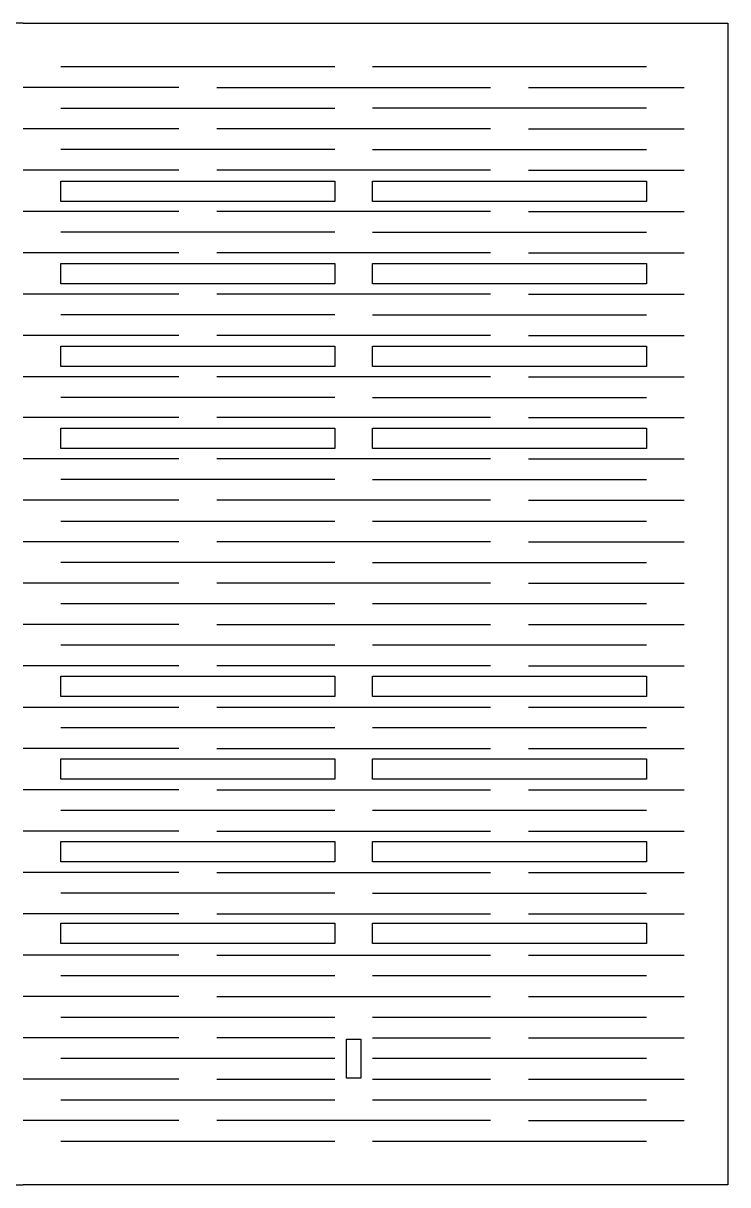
# Model space of a CAD drawing. Extents: x 14 to 984, y -280 to 520.
# Drawn here: x 499 to 984, y -280 to 520 of the extents above; entities that cross this region are included whole.
import ezdxf

# ---------------------------------------------------------------- set-up
doc = ezdxf.new("R2010")
doc.units = 0
doc.header["$MEASUREMENT"] = 0
doc.layers.add('CALQUE_1', color=7, linetype='CONTINUOUS')

# ---------------------------------------------------------------- blocks, each defined once
blk = doc.blocks.new('BLOCK_2')
at = {"layer": 'CALQUE_1', "color": 7}
blk.add_lwpolyline([(498.88, 519.6), (983.91, 519.6), (983.91, -280.4), (498.88, -280.4)], dxfattribs=at)
blk = doc.blocks.new('BLOCK_3')
at = {"layer": 'CALQUE_1', "color": 7}
blk.add_lwpolyline([(731.37, -207.09), (721.37, -207.09), (721.37, -180.09), (731.37, -180.09), (731.37, -207.09)], dxfattribs=at)
blk = doc.blocks.new('BLOCK_4')
at = {"layer": 'CALQUE_1', "color": 7}
blk.add_lwpolyline([(498.88, 219.48), (498.93, 219.48)], dxfattribs=at)
blk = doc.blocks.new('BLOCK_5')
at = {"layer": 'CALQUE_1', "color": 7}
blk.add_lwpolyline([(498.88, 247.96), (498.93, 247.96)], dxfattribs=at)
blk = doc.blocks.new('BLOCK_6')
at = {"layer": 'CALQUE_1', "color": 7}
blk.add_lwpolyline([(498.93, 20.14), (498.88, 20.14)], dxfattribs=at)
blk = doc.blocks.new('BLOCK_7')
at = {"layer": 'CALQUE_1', "color": 7}
blk.add_lwpolyline([(498.88, 162.52), (498.93, 162.52)], dxfattribs=at)
blk = doc.blocks.new('BLOCK_8')
at = {"layer": 'CALQUE_1', "color": 7}
blk.add_lwpolyline([(498.88, 77.09), (498.93, 77.09)], dxfattribs=at)
blk = doc.blocks.new('BLOCK_9')
at = {"layer": 'CALQUE_1', "color": 7}
blk.add_lwpolyline([(498.93, 48.61), (498.88, 48.61)], dxfattribs=at)
blk = doc.blocks.new('BLOCK_10')
at = {"layer": 'CALQUE_1', "color": 7}
blk.add_lwpolyline([(498.88, 191), (498.93, 191)], dxfattribs=at)
blk = doc.blocks.new('BLOCK_11')
at = {"layer": 'CALQUE_1', "color": 7}
blk.add_lwpolyline([(498.88, 105.57), (498.93, 105.57)], dxfattribs=at)
blk = doc.blocks.new('BLOCK_12')
at = {"layer": 'CALQUE_1', "color": 7}
blk.add_lwpolyline([(498.88, 134.05), (498.93, 134.05)], dxfattribs=at)
blk = doc.blocks.new('BLOCK_13')
at = {"layer": 'CALQUE_1', "color": 7}
blk.add_lwpolyline([(820.62, 219.48), (632.11, 219.48)], dxfattribs=at)
blk = doc.blocks.new('BLOCK_14')
at = {"layer": 'CALQUE_1', "color": 7}
blk.add_lwpolyline([(820.62, 247.96), (632.11, 247.96)], dxfattribs=at)
blk = doc.blocks.new('BLOCK_15')
at = {"layer": 'CALQUE_1', "color": 7}
blk.add_lwpolyline([(846.64, 219.48), (953.91, 219.48)], dxfattribs=at)
blk = doc.blocks.new('BLOCK_16')
at = {"layer": 'CALQUE_1', "color": 7}
blk.add_lwpolyline([(606.1, 247.96), (498.93, 247.96)], dxfattribs=at)
blk = doc.blocks.new('BLOCK_17')
at = {"layer": 'CALQUE_1', "color": 7}
blk.add_lwpolyline([(846.64, 247.96), (953.91, 247.96)], dxfattribs=at)
blk = doc.blocks.new('BLOCK_18')
at = {"layer": 'CALQUE_1', "color": 7}
blk.add_lwpolyline([(606.1, 219.48), (498.93, 219.48)], dxfattribs=at)
blk = doc.blocks.new('BLOCK_19')
at = {"layer": 'CALQUE_1', "color": 7}
blk.add_lwpolyline([(846.64, 20.14), (953.91, 20.14)], dxfattribs=at)
blk = doc.blocks.new('BLOCK_20')
at = {"layer": 'CALQUE_1', "color": 7}
blk.add_lwpolyline([(632.11, 105.57), (820.62, 105.57)], dxfattribs=at)
blk = doc.blocks.new('BLOCK_21')
at = {"layer": 'CALQUE_1', "color": 7}
blk.add_lwpolyline([(606.1, 105.57), (498.93, 105.57)], dxfattribs=at)
blk = doc.blocks.new('BLOCK_22')
at = {"layer": 'CALQUE_1', "color": 7}
blk.add_lwpolyline([(606.1, 20.14), (498.93, 20.14)], dxfattribs=at)
blk = doc.blocks.new('BLOCK_23')
at = {"layer": 'CALQUE_1', "color": 7}
blk.add_lwpolyline([(632.11, 48.61), (820.62, 48.61)], dxfattribs=at)
blk = doc.blocks.new('BLOCK_24')
at = {"layer": 'CALQUE_1', "color": 7}
blk.add_lwpolyline([(713.36, 119.81), (524.84, 119.81)], dxfattribs=at)
blk = doc.blocks.new('BLOCK_25')
at = {"layer": 'CALQUE_1', "color": 7}
blk.add_lwpolyline([(524.84, 176.76), (713.36, 176.76)], dxfattribs=at)
blk = doc.blocks.new('BLOCK_26')
at = {"layer": 'CALQUE_1', "color": 7}
blk.add_lwpolyline([(713.36, 148.28), (524.84, 148.28)], dxfattribs=at)
blk = doc.blocks.new('BLOCK_27')
at = {"layer": 'CALQUE_1', "color": 7}
blk.add_lwpolyline([(713.36, 34.37), (524.84, 34.37)], dxfattribs=at)
blk = doc.blocks.new('BLOCK_28')
at = {"layer": 'CALQUE_1', "color": 7}
blk.add_lwpolyline([(846.64, 162.52), (953.91, 162.52)], dxfattribs=at)
blk = doc.blocks.new('BLOCK_29')
at = {"layer": 'CALQUE_1', "color": 7}
blk.add_lwpolyline([(846.64, 77.09), (953.91, 77.09)], dxfattribs=at)
blk = doc.blocks.new('BLOCK_30')
at = {"layer": 'CALQUE_1', "color": 7}
blk.add_lwpolyline([(820.62, 162.52), (632.11, 162.52)], dxfattribs=at)
blk = doc.blocks.new('BLOCK_31')
at = {"layer": 'CALQUE_1', "color": 7}
blk.add_lwpolyline([(846.64, 48.61), (953.91, 48.61)], dxfattribs=at)
blk = doc.blocks.new('BLOCK_32')
at = {"layer": 'CALQUE_1', "color": 7}
blk.add_lwpolyline([(713.36, 91.33), (524.84, 91.33)], dxfattribs=at)
blk = doc.blocks.new('BLOCK_33')
at = {"layer": 'CALQUE_1', "color": 7}
blk.add_lwpolyline([(846.64, 191), (953.91, 191)], dxfattribs=at)
blk = doc.blocks.new('BLOCK_34')
at = {"layer": 'CALQUE_1', "color": 7}
blk.add_lwpolyline([(820.62, 134.05), (632.11, 134.05)], dxfattribs=at)
blk = doc.blocks.new('BLOCK_35')
at = {"layer": 'CALQUE_1', "color": 7}
blk.add_lwpolyline([(498.93, 48.61), (606.1, 48.61)], dxfattribs=at)
blk = doc.blocks.new('BLOCK_36')
at = {"layer": 'CALQUE_1', "color": 7}
blk.add_lwpolyline([(632.11, 20.14), (820.62, 20.14)], dxfattribs=at)
blk = doc.blocks.new('BLOCK_37')
at = {"layer": 'CALQUE_1', "color": 7}
blk.add_lwpolyline([(927.89, 34.37), (739.38, 34.37)], dxfattribs=at)
blk = doc.blocks.new('BLOCK_38')
at = {"layer": 'CALQUE_1', "color": 7}
blk.add_lwpolyline([(606.1, 162.52), (498.93, 162.52)], dxfattribs=at)
blk = doc.blocks.new('BLOCK_39')
at = {"layer": 'CALQUE_1', "color": 7}
blk.add_lwpolyline([(739.38, 176.76), (927.89, 176.76)], dxfattribs=at)
blk = doc.blocks.new('BLOCK_40')
at = {"layer": 'CALQUE_1', "color": 7}
blk.add_lwpolyline([(820.62, 77.09), (632.11, 77.09)], dxfattribs=at)
blk = doc.blocks.new('BLOCK_41')
at = {"layer": 'CALQUE_1', "color": 7}
blk.add_lwpolyline([(846.64, 105.57), (953.91, 105.57)], dxfattribs=at)
blk = doc.blocks.new('BLOCK_42')
at = {"layer": 'CALQUE_1', "color": 7}
blk.add_lwpolyline([(739.38, 205.24), (927.89, 205.24)], dxfattribs=at)
blk = doc.blocks.new('BLOCK_43')
at = {"layer": 'CALQUE_1', "color": 7}
blk.add_lwpolyline([(739.38, 148.28), (927.89, 148.28)], dxfattribs=at)
blk = doc.blocks.new('BLOCK_44')
at = {"layer": 'CALQUE_1', "color": 7}
blk.add_lwpolyline([(820.62, 191), (632.11, 191)], dxfattribs=at)
blk = doc.blocks.new('BLOCK_45')
at = {"layer": 'CALQUE_1', "color": 7}
blk.add_lwpolyline([(606.1, 191), (498.93, 191)], dxfattribs=at)
blk = doc.blocks.new('BLOCK_46')
at = {"layer": 'CALQUE_1', "color": 7}
blk.add_lwpolyline([(606.1, 134.05), (498.93, 134.05)], dxfattribs=at)
blk = doc.blocks.new('BLOCK_47')
at = {"layer": 'CALQUE_1', "color": 7}
blk.add_lwpolyline([(927.89, 91.33), (739.38, 91.33)], dxfattribs=at)
blk = doc.blocks.new('BLOCK_48')
at = {"layer": 'CALQUE_1', "color": 7}
blk.add_lwpolyline([(606.1, 77.09), (498.93, 77.09)], dxfattribs=at)
blk = doc.blocks.new('BLOCK_49')
at = {"layer": 'CALQUE_1', "color": 7}
blk.add_lwpolyline([(713.36, 205.24), (524.84, 205.24)], dxfattribs=at)
blk = doc.blocks.new('BLOCK_50')
at = {"layer": 'CALQUE_1', "color": 7}
blk.add_lwpolyline([(927.89, 119.81), (739.38, 119.81)], dxfattribs=at)
blk = doc.blocks.new('BLOCK_51')
at = {"layer": 'CALQUE_1', "color": 7}
blk.add_lwpolyline([(846.64, 134.05), (953.91, 134.05)], dxfattribs=at)
blk = doc.blocks.new('BLOCK_52')
at = {"layer": 'CALQUE_1', "color": 7}
blk.add_lwpolyline([(498.88, 475.36), (498.93, 475.36)], dxfattribs=at)
blk = doc.blocks.new('BLOCK_53')
at = {"layer": 'CALQUE_1', "color": 7}
blk.add_lwpolyline([(498.88, 276.02), (498.93, 276.02)], dxfattribs=at)
blk = doc.blocks.new('BLOCK_54')
at = {"layer": 'CALQUE_1', "color": 7}
blk.add_lwpolyline([(498.88, 418.4), (498.93, 418.4)], dxfattribs=at)
blk = doc.blocks.new('BLOCK_55')
at = {"layer": 'CALQUE_1', "color": 7}
blk.add_lwpolyline([(498.88, 332.97), (498.93, 332.97)], dxfattribs=at)
blk = doc.blocks.new('BLOCK_56')
at = {"layer": 'CALQUE_1', "color": 7}
blk.add_lwpolyline([(498.88, 304.49), (498.93, 304.49)], dxfattribs=at)
blk = doc.blocks.new('BLOCK_57')
at = {"layer": 'CALQUE_1', "color": 7}
blk.add_lwpolyline([(498.88, 446.88), (498.93, 446.88)], dxfattribs=at)
blk = doc.blocks.new('BLOCK_58')
at = {"layer": 'CALQUE_1', "color": 7}
blk.add_lwpolyline([(498.88, 361.45), (498.93, 361.45)], dxfattribs=at)
blk = doc.blocks.new('BLOCK_59')
at = {"layer": 'CALQUE_1', "color": 7}
blk.add_lwpolyline([(498.88, 389.93), (498.93, 389.93)], dxfattribs=at)
blk = doc.blocks.new('BLOCK_60')
at = {"layer": 'CALQUE_1', "color": 7}
blk.add_lwpolyline([(713.36, 489.6), (524.84, 489.6)], dxfattribs=at)
blk = doc.blocks.new('BLOCK_61')
at = {"layer": 'CALQUE_1', "color": 7}
blk.add_lwpolyline([(927.89, 489.6), (739.38, 489.6)], dxfattribs=at)
blk = doc.blocks.new('BLOCK_62')
at = {"layer": 'CALQUE_1', "color": 7}
blk.add_lwpolyline([(632.11, 475.36), (820.62, 475.36)], dxfattribs=at)
blk = doc.blocks.new('BLOCK_63')
at = {"layer": 'CALQUE_1', "color": 7}
blk.add_lwpolyline([(846.64, 475.36), (953.91, 475.36)], dxfattribs=at)
blk = doc.blocks.new('BLOCK_64')
at = {"layer": 'CALQUE_1', "color": 7}
blk.add_lwpolyline([(606.1, 475.36), (498.93, 475.36)], dxfattribs=at)
blk = doc.blocks.new('BLOCK_65')
at = {"layer": 'CALQUE_1', "color": 7}
blk.add_lwpolyline([(846.64, 276.02), (953.91, 276.02)], dxfattribs=at)
blk = doc.blocks.new('BLOCK_66')
at = {"layer": 'CALQUE_1', "color": 7}
blk.add_lwpolyline([(739.38, 261.78), (927.89, 261.78)], dxfattribs=at)
blk = doc.blocks.new('BLOCK_67')
at = {"layer": 'CALQUE_1', "color": 7}
blk.add_lwpolyline([(820.62, 361.45), (632.11, 361.45)], dxfattribs=at)
blk = doc.blocks.new('BLOCK_68')
at = {"layer": 'CALQUE_1', "color": 7}
blk.add_lwpolyline([(713.36, 261.78), (524.84, 261.78)], dxfattribs=at)
blk = doc.blocks.new('BLOCK_69')
at = {"layer": 'CALQUE_1', "color": 7}
blk.add_lwpolyline([(606.1, 361.45), (498.93, 361.45)], dxfattribs=at)
blk = doc.blocks.new('BLOCK_70')
at = {"layer": 'CALQUE_1', "color": 7}
blk.add_lwpolyline([(606.1, 276.02), (498.93, 276.02)], dxfattribs=at)
blk = doc.blocks.new('BLOCK_71')
at = {"layer": 'CALQUE_1', "color": 7}
blk.add_lwpolyline([(820.62, 304.49), (632.11, 304.49)], dxfattribs=at)
blk = doc.blocks.new('BLOCK_72')
at = {"layer": 'CALQUE_1', "color": 7}
blk.add_lwpolyline([(713.36, 375.69), (524.84, 375.69)], dxfattribs=at)
blk = doc.blocks.new('BLOCK_73')
at = {"layer": 'CALQUE_1', "color": 7}
blk.add_lwpolyline([(713.36, 432.64), (524.84, 432.64)], dxfattribs=at)
blk = doc.blocks.new('BLOCK_74')
at = {"layer": 'CALQUE_1', "color": 7}
blk.add_lwpolyline([(739.38, 318.73), (927.89, 318.73)], dxfattribs=at)
blk = doc.blocks.new('BLOCK_75')
at = {"layer": 'CALQUE_1', "color": 7}
blk.add_lwpolyline([(846.64, 418.4), (953.91, 418.4)], dxfattribs=at)
blk = doc.blocks.new('BLOCK_76')
at = {"layer": 'CALQUE_1', "color": 7}
blk.add_lwpolyline([(846.64, 332.97), (953.91, 332.97)], dxfattribs=at)
blk = doc.blocks.new('BLOCK_77')
at = {"layer": 'CALQUE_1', "color": 7}
blk.add_lwpolyline([(820.62, 418.4), (632.11, 418.4)], dxfattribs=at)
blk = doc.blocks.new('BLOCK_78')
at = {"layer": 'CALQUE_1', "color": 7}
blk.add_lwpolyline([(846.64, 304.49), (953.91, 304.49)], dxfattribs=at)
blk = doc.blocks.new('BLOCK_79')
at = {"layer": 'CALQUE_1', "color": 7}
blk.add_lwpolyline([(846.64, 446.88), (953.91, 446.88)], dxfattribs=at)
blk = doc.blocks.new('BLOCK_80')
at = {"layer": 'CALQUE_1', "color": 7}
blk.add_lwpolyline([(820.62, 389.93), (632.11, 389.93)], dxfattribs=at)
blk = doc.blocks.new('BLOCK_81')
at = {"layer": 'CALQUE_1', "color": 7}
blk.add_lwpolyline([(606.1, 304.49), (498.93, 304.49)], dxfattribs=at)
blk = doc.blocks.new('BLOCK_82')
at = {"layer": 'CALQUE_1', "color": 7}
blk.add_lwpolyline([(820.62, 276.02), (632.11, 276.02)], dxfattribs=at)
blk = doc.blocks.new('BLOCK_83')
at = {"layer": 'CALQUE_1', "color": 7}
blk.add_lwpolyline([(606.1, 418.4), (498.93, 418.4)], dxfattribs=at)
blk = doc.blocks.new('BLOCK_84')
at = {"layer": 'CALQUE_1', "color": 7}
blk.add_lwpolyline([(739.38, 432.64), (927.89, 432.64)], dxfattribs=at)
blk = doc.blocks.new('BLOCK_85')
at = {"layer": 'CALQUE_1', "color": 7}
blk.add_lwpolyline([(820.62, 332.97), (632.11, 332.97)], dxfattribs=at)
blk = doc.blocks.new('BLOCK_86')
at = {"layer": 'CALQUE_1', "color": 7}
blk.add_lwpolyline([(846.64, 361.45), (953.91, 361.45)], dxfattribs=at)
blk = doc.blocks.new('BLOCK_87')
at = {"layer": 'CALQUE_1', "color": 7}
blk.add_lwpolyline([(927.89, 461.12), (739.38, 461.12)], dxfattribs=at)
blk = doc.blocks.new('BLOCK_88')
at = {"layer": 'CALQUE_1', "color": 7}
blk.add_lwpolyline([(820.62, 446.88), (632.11, 446.88)], dxfattribs=at)
blk = doc.blocks.new('BLOCK_89')
at = {"layer": 'CALQUE_1', "color": 7}
blk.add_lwpolyline([(606.1, 446.88), (498.93, 446.88)], dxfattribs=at)
blk = doc.blocks.new('BLOCK_90')
at = {"layer": 'CALQUE_1', "color": 7}
blk.add_lwpolyline([(606.1, 389.93), (498.93, 389.93)], dxfattribs=at)
blk = doc.blocks.new('BLOCK_91')
at = {"layer": 'CALQUE_1', "color": 7}
blk.add_lwpolyline([(713.36, 318.73), (524.84, 318.73)], dxfattribs=at)
blk = doc.blocks.new('BLOCK_92')
at = {"layer": 'CALQUE_1', "color": 7}
blk.add_lwpolyline([(606.1, 332.97), (498.93, 332.97)], dxfattribs=at)
blk = doc.blocks.new('BLOCK_93')
at = {"layer": 'CALQUE_1', "color": 7}
blk.add_lwpolyline([(524.84, 461.12), (713.36, 461.12)], dxfattribs=at)
blk = doc.blocks.new('BLOCK_94')
at = {"layer": 'CALQUE_1', "color": 7}
blk.add_lwpolyline([(739.38, 375.69), (927.89, 375.69)], dxfattribs=at)
blk = doc.blocks.new('BLOCK_95')
at = {"layer": 'CALQUE_1', "color": 7}
blk.add_lwpolyline([(846.64, 389.93), (953.91, 389.93)], dxfattribs=at)
blk = doc.blocks.new('BLOCK_96')
at = {"layer": 'CALQUE_1', "color": 7}
blk.add_lwpolyline([(713.36, -22.58), (524.84, -22.58)], dxfattribs=at)
blk = doc.blocks.new('BLOCK_97')
at = {"layer": 'CALQUE_1', "color": 7}
blk.add_lwpolyline([(927.89, -22.58), (739.38, -22.58)], dxfattribs=at)
blk = doc.blocks.new('BLOCK_98')
at = {"layer": 'CALQUE_1', "color": 7}
blk.add_lwpolyline([(632.11, -36.82), (820.62, -36.82)], dxfattribs=at)
blk = doc.blocks.new('BLOCK_99')
at = {"layer": 'CALQUE_1', "color": 7}
blk.add_lwpolyline([(632.17, -8.34), (820.67, -8.34)], dxfattribs=at)
blk = doc.blocks.new('BLOCK_100')
at = {"layer": 'CALQUE_1', "color": 7}
blk.add_lwpolyline([(846.64, -36.82), (953.91, -36.82)], dxfattribs=at)
blk = doc.blocks.new('BLOCK_101')
at = {"layer": 'CALQUE_1', "color": 7}
blk.add_lwpolyline([(606.1, -8.34), (498.93, -8.34)], dxfattribs=at)
blk = doc.blocks.new('BLOCK_102')
at = {"layer": 'CALQUE_1', "color": 7}
blk.add_lwpolyline([(846.64, -8.34), (953.91, -8.34)], dxfattribs=at)
blk = doc.blocks.new('BLOCK_103')
at = {"layer": 'CALQUE_1', "color": 7}
blk.add_lwpolyline([(606.1, -36.82), (498.93, -36.82)], dxfattribs=at)
blk = doc.blocks.new('BLOCK_104')
at = {"layer": 'CALQUE_1', "color": 7}
blk.add_lwpolyline([(846.64, -236.16), (953.91, -236.16)], dxfattribs=at)
blk = doc.blocks.new('BLOCK_105')
at = {"layer": 'CALQUE_1', "color": 7}
blk.add_lwpolyline([(739.38, -250.4), (927.89, -250.4)], dxfattribs=at)
blk = doc.blocks.new('BLOCK_106')
at = {"layer": 'CALQUE_1', "color": 7}
blk.add_lwpolyline([(632.11, -150.73), (820.62, -150.73)], dxfattribs=at)
blk = doc.blocks.new('BLOCK_107')
at = {"layer": 'CALQUE_1', "color": 7}
blk.add_lwpolyline([(524.84, -250.4), (713.36, -250.4)], dxfattribs=at)
blk = doc.blocks.new('BLOCK_108')
at = {"layer": 'CALQUE_1', "color": 7}
blk.add_lwpolyline([(606.1, -150.73), (498.93, -150.73)], dxfattribs=at)
blk = doc.blocks.new('BLOCK_109')
at = {"layer": 'CALQUE_1', "color": 7}
blk.add_lwpolyline([(606.1, -236.16), (498.93, -236.16)], dxfattribs=at)
blk = doc.blocks.new('BLOCK_110')
at = {"layer": 'CALQUE_1', "color": 7}
blk.add_lwpolyline([(632.11, -207.69), (713.48, -207.69)], dxfattribs=at)
blk = doc.blocks.new('BLOCK_111')
at = {"layer": 'CALQUE_1', "color": 7}
blk.add_lwpolyline([(739.26, -207.69), (820.62, -207.69)], dxfattribs=at)
blk = doc.blocks.new('BLOCK_112')
at = {"layer": 'CALQUE_1', "color": 7}
blk.add_lwpolyline([(713.36, -136.49), (524.84, -136.49)], dxfattribs=at)
blk = doc.blocks.new('BLOCK_113')
at = {"layer": 'CALQUE_1', "color": 7}
blk.add_lwpolyline([(524.84, -221.92), (713.36, -221.92)], dxfattribs=at)
blk = doc.blocks.new('BLOCK_114')
at = {"layer": 'CALQUE_1', "color": 7}
blk.add_lwpolyline([(927.89, -193.45), (739.38, -193.45)], dxfattribs=at)
blk = doc.blocks.new('BLOCK_115')
at = {"layer": 'CALQUE_1', "color": 7}
blk.add_lwpolyline([(846.64, -93.77), (953.91, -93.77)], dxfattribs=at)
blk = doc.blocks.new('BLOCK_116')
at = {"layer": 'CALQUE_1', "color": 7}
blk.add_lwpolyline([(846.64, -179.21), (953.91, -179.21)], dxfattribs=at)
blk = doc.blocks.new('BLOCK_117')
at = {"layer": 'CALQUE_1', "color": 7}
blk.add_lwpolyline([(632.11, -93.77), (820.62, -93.77)], dxfattribs=at)
blk = doc.blocks.new('BLOCK_118')
at = {"layer": 'CALQUE_1', "color": 7}
blk.add_lwpolyline([(846.64, -207.69), (953.91, -207.69)], dxfattribs=at)
blk = doc.blocks.new('BLOCK_119')
at = {"layer": 'CALQUE_1', "color": 7}
blk.add_lwpolyline([(524.84, -164.97), (713.36, -164.97)], dxfattribs=at)
blk = doc.blocks.new('BLOCK_120')
at = {"layer": 'CALQUE_1', "color": 7}
blk.add_lwpolyline([(846.64, -65.3), (953.91, -65.3)], dxfattribs=at)
blk = doc.blocks.new('BLOCK_121')
at = {"layer": 'CALQUE_1', "color": 7}
blk.add_lwpolyline([(632.11, -122.25), (820.62, -122.25)], dxfattribs=at)
blk = doc.blocks.new('BLOCK_122')
at = {"layer": 'CALQUE_1', "color": 7}
blk.add_lwpolyline([(606.1, -207.69), (498.93, -207.69)], dxfattribs=at)
blk = doc.blocks.new('BLOCK_123')
at = {"layer": 'CALQUE_1', "color": 7}
blk.add_lwpolyline([(820.62, -236.16), (632.11, -236.16)], dxfattribs=at)
blk = doc.blocks.new('BLOCK_124')
at = {"layer": 'CALQUE_1', "color": 7}
blk.add_lwpolyline([(739.38, -221.92), (927.89, -221.92)], dxfattribs=at)
blk = doc.blocks.new('BLOCK_125')
at = {"layer": 'CALQUE_1', "color": 7}
blk.add_lwpolyline([(606.1, -93.77), (498.93, -93.77)], dxfattribs=at)
blk = doc.blocks.new('BLOCK_126')
at = {"layer": 'CALQUE_1', "color": 7}
blk.add_lwpolyline([(713.48, -179.21), (632.11, -179.21)], dxfattribs=at)
blk = doc.blocks.new('BLOCK_127')
at = {"layer": 'CALQUE_1', "color": 7}
blk.add_lwpolyline([(739.26, -179.21), (820.62, -179.21)], dxfattribs=at)
blk = doc.blocks.new('BLOCK_128')
at = {"layer": 'CALQUE_1', "color": 7}
blk.add_lwpolyline([(846.64, -150.73), (953.91, -150.73)], dxfattribs=at)
blk = doc.blocks.new('BLOCK_129')
at = {"layer": 'CALQUE_1', "color": 7}
blk.add_lwpolyline([(739.35, -79.59), (927.86, -79.59)], dxfattribs=at)
blk = doc.blocks.new('BLOCK_130')
at = {"layer": 'CALQUE_1', "color": 7}
blk.add_lwpolyline([(632.11, -65.3), (820.62, -65.3)], dxfattribs=at)
blk = doc.blocks.new('BLOCK_131')
at = {"layer": 'CALQUE_1', "color": 7}
blk.add_lwpolyline([(606.1, -65.3), (498.93, -65.3)], dxfattribs=at)
blk = doc.blocks.new('BLOCK_132')
at = {"layer": 'CALQUE_1', "color": 7}
blk.add_lwpolyline([(606.1, -122.25), (498.93, -122.25)], dxfattribs=at)
blk = doc.blocks.new('BLOCK_133')
at = {"layer": 'CALQUE_1', "color": 7}
blk.add_lwpolyline([(739.38, -164.97), (927.89, -164.97)], dxfattribs=at)
blk = doc.blocks.new('BLOCK_134')
at = {"layer": 'CALQUE_1', "color": 7}
blk.add_lwpolyline([(713.36, -193.45), (524.84, -193.45)], dxfattribs=at)
blk = doc.blocks.new('BLOCK_135')
at = {"layer": 'CALQUE_1', "color": 7}
blk.add_lwpolyline([(606.1, -179.21), (498.93, -179.21)], dxfattribs=at)
blk = doc.blocks.new('BLOCK_136')
at = {"layer": 'CALQUE_1', "color": 7}
blk.add_lwpolyline([(713.33, -79.59), (524.82, -79.59)], dxfattribs=at)
blk = doc.blocks.new('BLOCK_137')
at = {"layer": 'CALQUE_1', "color": 7}
blk.add_lwpolyline([(927.89, -136.49), (739.38, -136.49)], dxfattribs=at)
blk = doc.blocks.new('BLOCK_138')
at = {"layer": 'CALQUE_1', "color": 7}
blk.add_lwpolyline([(846.64, -122.25), (953.91, -122.25)], dxfattribs=at)
blk = doc.blocks.new('BLOCK_139')
at = {"layer": 'CALQUE_1', "color": 7}
blk.add_lwpolyline([(498.93, 519.6), (13.91, 519.6), (13.91, -280.4), (498.93, -280.4)], dxfattribs=at)
blk = doc.blocks.new('BLOCK_141')
at = {"layer": 'CALQUE_1', "color": 7}
blk.add_lwpolyline([(498.93, 219.48), (498.88, 219.48)], dxfattribs=at)
blk = doc.blocks.new('BLOCK_142')
at = {"layer": 'CALQUE_1', "color": 7}
blk.add_lwpolyline([(498.93, 247.96), (498.88, 247.96)], dxfattribs=at)
blk = doc.blocks.new('BLOCK_143')
at = {"layer": 'CALQUE_1', "color": 7}
blk.add_lwpolyline([(498.88, 20.14), (498.93, 20.14)], dxfattribs=at)
blk = doc.blocks.new('BLOCK_144')
at = {"layer": 'CALQUE_1', "color": 7}
blk.add_lwpolyline([(498.93, 162.52), (498.88, 162.52)], dxfattribs=at)
blk = doc.blocks.new('BLOCK_145')
at = {"layer": 'CALQUE_1', "color": 7}
blk.add_lwpolyline([(498.93, 77.09), (498.88, 77.09)], dxfattribs=at)
blk = doc.blocks.new('BLOCK_146')
at = {"layer": 'CALQUE_1', "color": 7}
blk.add_lwpolyline([(498.88, 48.61), (498.93, 48.61)], dxfattribs=at)
blk = doc.blocks.new('BLOCK_147')
at = {"layer": 'CALQUE_1', "color": 7}
blk.add_lwpolyline([(498.93, 191), (498.88, 191)], dxfattribs=at)
blk = doc.blocks.new('BLOCK_148')
at = {"layer": 'CALQUE_1', "color": 7}
blk.add_lwpolyline([(498.93, 105.57), (498.88, 105.57)], dxfattribs=at)
blk = doc.blocks.new('BLOCK_149')
at = {"layer": 'CALQUE_1', "color": 7}
blk.add_lwpolyline([(498.93, 134.05), (498.88, 134.05)], dxfattribs=at)
blk = doc.blocks.new('BLOCK_189')
at = {"layer": 'CALQUE_1', "color": 7}
blk.add_lwpolyline([(498.93, 475.36), (498.88, 475.36)], dxfattribs=at)
blk = doc.blocks.new('BLOCK_190')
at = {"layer": 'CALQUE_1', "color": 7}
blk.add_lwpolyline([(498.93, 276.02), (498.88, 276.02)], dxfattribs=at)
blk = doc.blocks.new('BLOCK_191')
at = {"layer": 'CALQUE_1', "color": 7}
blk.add_lwpolyline([(498.93, 418.4), (498.88, 418.4)], dxfattribs=at)
blk = doc.blocks.new('BLOCK_192')
at = {"layer": 'CALQUE_1', "color": 7}
blk.add_lwpolyline([(498.93, 332.97), (498.88, 332.97)], dxfattribs=at)
blk = doc.blocks.new('BLOCK_193')
at = {"layer": 'CALQUE_1', "color": 7}
blk.add_lwpolyline([(498.93, 304.49), (498.88, 304.49)], dxfattribs=at)
blk = doc.blocks.new('BLOCK_194')
at = {"layer": 'CALQUE_1', "color": 7}
blk.add_lwpolyline([(498.93, 446.88), (498.88, 446.88)], dxfattribs=at)
blk = doc.blocks.new('BLOCK_195')
at = {"layer": 'CALQUE_1', "color": 7}
blk.add_lwpolyline([(498.93, 361.45), (498.88, 361.45)], dxfattribs=at)
blk = doc.blocks.new('BLOCK_196')
at = {"layer": 'CALQUE_1', "color": 7}
blk.add_lwpolyline([(498.93, 389.93), (498.88, 389.93)], dxfattribs=at)
blk = doc.blocks.new('BLOCK_277')
at = {"layer": 'CALQUE_1', "color": 7}
blk.add_lwpolyline([(713.39, -58.06), (524.76, -58.06), (524.76, -44.06), (713.39, -44.06), (713.39, -58.06)], dxfattribs=at)
blk = doc.blocks.new('BLOCK_278')
at = {"layer": 'CALQUE_1', "color": 7}
blk.add_lwpolyline([(927.92, -58.06), (739.29, -58.06), (739.29, -44.06), (927.92, -44.06), (927.92, -58.06)], dxfattribs=at)
blk = doc.blocks.new('BLOCK_281')
at = {"layer": 'CALQUE_1', "color": 7}
blk.add_lwpolyline([(713.39, -1.1), (524.76, -1.1), (524.76, 12.9), (713.39, 12.9), (713.39, -1.1)], dxfattribs=at)
blk = doc.blocks.new('BLOCK_282')
at = {"layer": 'CALQUE_1', "color": 7}
blk.add_lwpolyline([(927.92, -1.1), (739.29, -1.1), (739.29, 12.9), (927.92, 12.9), (927.92, -1.1)], dxfattribs=at)
blk = doc.blocks.new('BLOCK_285')
at = {"layer": 'CALQUE_1', "color": 7}
blk.add_lwpolyline([(713.39, 55.85), (524.76, 55.85), (524.76, 69.85), (713.39, 69.85), (713.39, 55.85)], dxfattribs=at)
blk = doc.blocks.new('BLOCK_286')
at = {"layer": 'CALQUE_1', "color": 7}
blk.add_lwpolyline([(927.92, 55.85), (739.29, 55.85), (739.29, 69.85), (927.92, 69.85), (927.92, 55.85)], dxfattribs=at)
blk = doc.blocks.new('BLOCK_289')
at = {"layer": 'CALQUE_1', "color": 7}
blk.add_lwpolyline([(713.42, -114.16), (524.78, -114.16), (524.78, -100.16), (713.42, -100.16), (713.42, -114.16)], dxfattribs=at)
blk = doc.blocks.new('BLOCK_290')
at = {"layer": 'CALQUE_1', "color": 7}
blk.add_lwpolyline([(927.95, -114.16), (739.32, -114.16), (739.32, -100.16), (927.95, -100.16), (927.95, -114.16)], dxfattribs=at)
blk = doc.blocks.new('BLOCK_293')
at = {"layer": 'CALQUE_1', "color": 7}
blk.add_lwpolyline([(713.44, 396.74), (524.81, 396.74), (524.81, 410.74), (713.44, 410.74), (713.44, 396.74)], dxfattribs=at)
blk = doc.blocks.new('BLOCK_294')
at = {"layer": 'CALQUE_1', "color": 7}
blk.add_lwpolyline([(927.97, 396.74), (739.34, 396.74), (739.34, 410.74), (927.97, 410.74), (927.97, 396.74)], dxfattribs=at)
blk = doc.blocks.new('BLOCK_297')
at = {"layer": 'CALQUE_1', "color": 7}
blk.add_lwpolyline([(713.39, 340.21), (524.76, 340.21), (524.76, 354.21), (713.39, 354.21), (713.39, 340.21)], dxfattribs=at)
blk = doc.blocks.new('BLOCK_298')
at = {"layer": 'CALQUE_1', "color": 7}
blk.add_lwpolyline([(927.92, 340.21), (739.29, 340.21), (739.29, 354.21), (927.92, 354.21), (927.92, 340.21)], dxfattribs=at)
blk = doc.blocks.new('BLOCK_301')
at = {"layer": 'CALQUE_1', "color": 7}
blk.add_lwpolyline([(713.39, 283.26), (524.76, 283.26), (524.76, 297.26), (713.39, 297.26), (713.39, 283.26)], dxfattribs=at)
blk = doc.blocks.new('BLOCK_302')
at = {"layer": 'CALQUE_1', "color": 7}
blk.add_lwpolyline([(927.92, 283.26), (739.29, 283.26), (739.29, 297.26), (927.92, 297.26), (927.92, 283.26)], dxfattribs=at)
blk = doc.blocks.new('BLOCK_305')
at = {"layer": 'CALQUE_1', "color": 7}
blk.add_lwpolyline([(713.39, 226.72), (524.76, 226.72), (524.76, 240.72), (713.39, 240.72), (713.39, 226.72)], dxfattribs=at)
blk = doc.blocks.new('BLOCK_306')
at = {"layer": 'CALQUE_1', "color": 7}
blk.add_lwpolyline([(927.92, 226.72), (739.29, 226.72), (739.29, 240.72), (927.92, 240.72), (927.92, 226.72)], dxfattribs=at)

msp = doc.modelspace()

# ---------------------------------------------------------------- block references
at = {"layer": 'CALQUE_1'}
for name in ['BLOCK_139', 'BLOCK_2', 'BLOCK_60', 'BLOCK_61', 'BLOCK_52', 'BLOCK_189', 'BLOCK_64', 'BLOCK_62', 'BLOCK_63', 'BLOCK_93', 'BLOCK_87', 'BLOCK_57', 'BLOCK_194', 'BLOCK_89', 'BLOCK_88', 'BLOCK_79', 'BLOCK_73', 'BLOCK_84', 'BLOCK_54', 'BLOCK_191', 'BLOCK_83', 'BLOCK_77', 'BLOCK_75', 'BLOCK_293', 'BLOCK_294', 'BLOCK_59', 'BLOCK_196', 'BLOCK_90', 'BLOCK_80', 'BLOCK_95', 'BLOCK_72', 'BLOCK_94', 'BLOCK_58', 'BLOCK_195', 'BLOCK_69', 'BLOCK_67', 'BLOCK_86', 'BLOCK_297', 'BLOCK_298', 'BLOCK_55', 'BLOCK_192', 'BLOCK_92', 'BLOCK_85', 'BLOCK_76', 'BLOCK_91', 'BLOCK_74', 'BLOCK_56', 'BLOCK_193', 'BLOCK_81', 'BLOCK_71', 'BLOCK_78', 'BLOCK_301', 'BLOCK_302', 'BLOCK_53', 'BLOCK_190', 'BLOCK_70', 'BLOCK_82', 'BLOCK_65', 'BLOCK_68', 'BLOCK_66', 'BLOCK_5', 'BLOCK_142', 'BLOCK_16', 'BLOCK_305', 'BLOCK_14', 'BLOCK_306', 'BLOCK_17', 'BLOCK_4', 'BLOCK_141', 'BLOCK_18', 'BLOCK_13', 'BLOCK_15', 'BLOCK_49', 'BLOCK_42', 'BLOCK_10', 'BLOCK_147', 'BLOCK_45', 'BLOCK_44', 'BLOCK_33', 'BLOCK_25', 'BLOCK_39', 'BLOCK_7', 'BLOCK_144', 'BLOCK_38', 'BLOCK_30', 'BLOCK_28', 'BLOCK_26', 'BLOCK_43', 'BLOCK_12', 'BLOCK_149', 'BLOCK_46', 'BLOCK_34', 'BLOCK_51', 'BLOCK_24', 'BLOCK_50', 'BLOCK_11', 'BLOCK_148', 'BLOCK_21', 'BLOCK_20', 'BLOCK_41', 'BLOCK_32', 'BLOCK_47', 'BLOCK_8', 'BLOCK_145', 'BLOCK_48', 'BLOCK_40', 'BLOCK_29', 'BLOCK_285', 'BLOCK_286', 'BLOCK_9', 'BLOCK_146', 'BLOCK_35', 'BLOCK_23', 'BLOCK_31', 'BLOCK_27', 'BLOCK_37', 'BLOCK_6', 'BLOCK_143', 'BLOCK_22', 'BLOCK_36', 'BLOCK_19', 'BLOCK_281', 'BLOCK_282', 'BLOCK_101', 'BLOCK_99', 'BLOCK_102', 'BLOCK_96', 'BLOCK_97', 'BLOCK_103', 'BLOCK_98', 'BLOCK_100', 'BLOCK_277', 'BLOCK_278', 'BLOCK_131', 'BLOCK_130', 'BLOCK_120', 'BLOCK_136', 'BLOCK_129', 'BLOCK_125', 'BLOCK_117', 'BLOCK_115', 'BLOCK_289', 'BLOCK_290', 'BLOCK_132', 'BLOCK_121', 'BLOCK_138', 'BLOCK_112', 'BLOCK_137', 'BLOCK_108', 'BLOCK_106', 'BLOCK_128', 'BLOCK_119', 'BLOCK_133', 'BLOCK_135', 'BLOCK_126', 'BLOCK_3', 'BLOCK_127', 'BLOCK_116', 'BLOCK_134', 'BLOCK_114', 'BLOCK_122', 'BLOCK_110', 'BLOCK_111', 'BLOCK_118', 'BLOCK_113', 'BLOCK_124', 'BLOCK_109', 'BLOCK_123', 'BLOCK_104', 'BLOCK_107', 'BLOCK_105']:
    msp.add_blockref(name, (0, 0), dxfattribs=at)

doc.saveas('drawing.dxf')
